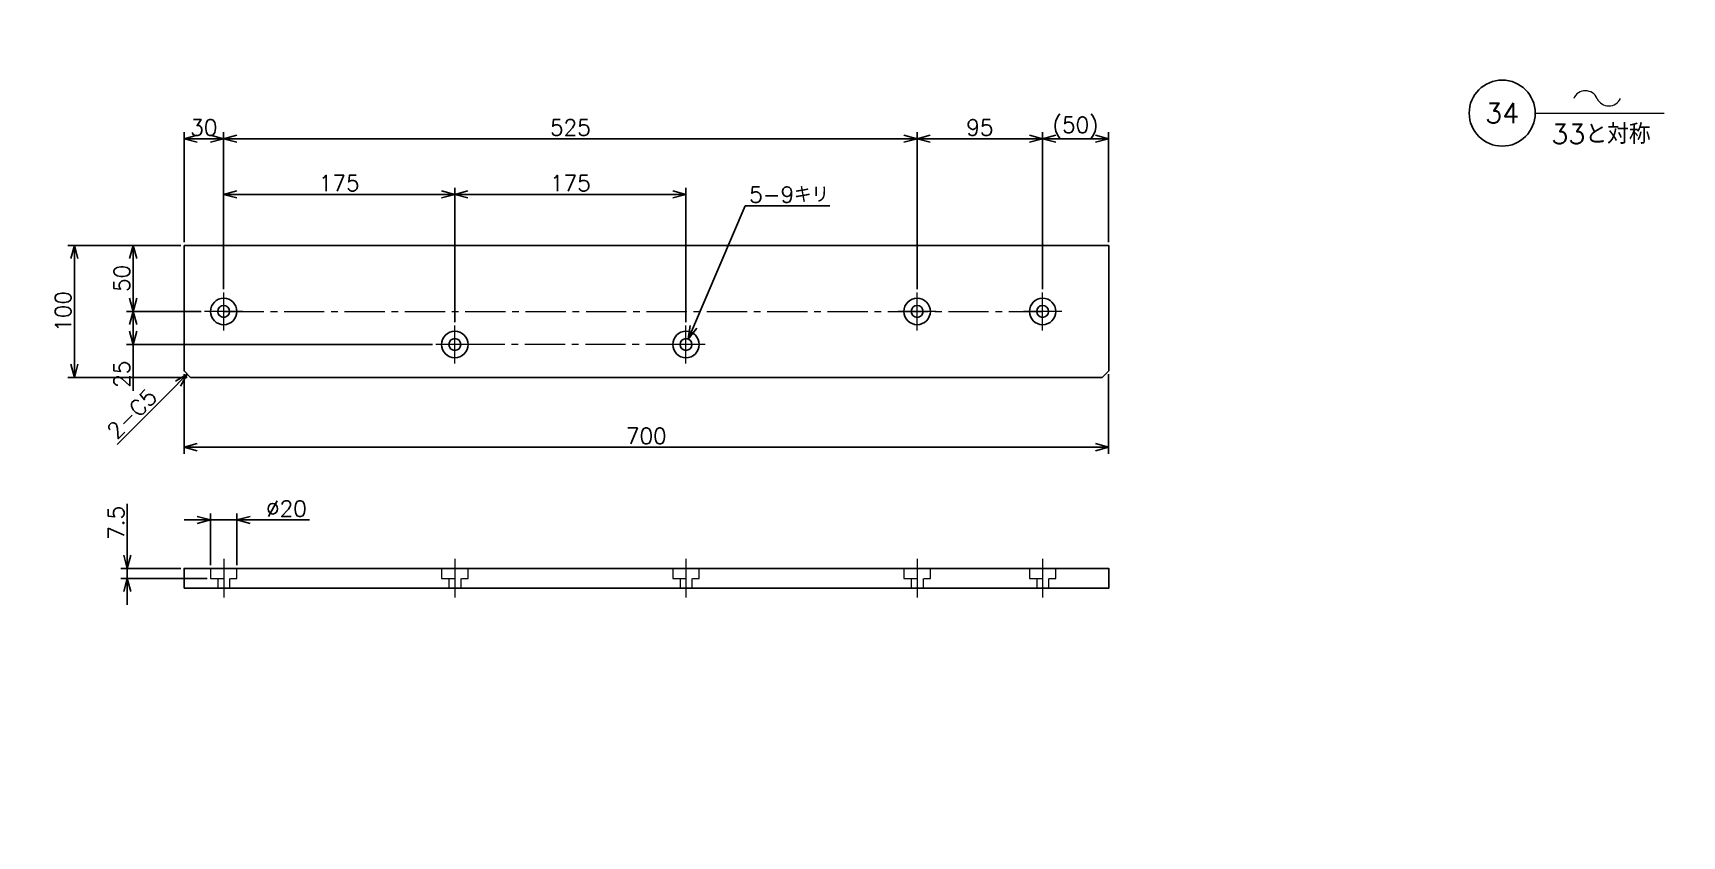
# Model space of a CAD drawing. Header units: millimetres. Extents: x 0 to 6647, y -19 to 2332.
# Drawn here: x 680 to 1929, y 649 to 1257 of the extents above; entities that cross this region are included whole.
import ezdxf
from ezdxf import colors
from ezdxf.entities.mleader import LeaderData, LeaderLine
from ezdxf.enums import TextEntityAlignment as Align
from ezdxf.math import Vec2, Vec3

# ---------------------------------------------------------------- set-up
doc = ezdxf.new("R2010")
doc.units = ezdxf.units.MM
doc.header["$LTSCALE"] = 1.6
doc.header["$PDMODE"] = 99
doc.header["$PDSIZE"] = 1
doc.linetypes.add('CENTER2', pattern=[28.575, 19.05, -3.175, 3.175, -3.175])
doc.linetypes.add('HIDDEN', pattern=[9.525, 6.35, -3.175])
for name, color, linetype, lineweight in [('04_HIDDEN', 2, 'HIDDEN', 13), ('05_CENTER', 4, 'CENTER2', 13), ('08_DIM', 3, 'Continuous', 13)]:
    doc.layers.add(name, color=color, linetype=linetype, lineweight=lineweight)
doc.styles.add('KSS_TXT', font='txt.shx', dxfattribs={"bigfont": 'extfont2.shx'})
doc.styles.get("Standard").update_dxf_attribs({"font": 'txt.shx', "bigfont": 'extfont2.shx'})
doc.dimstyles.new('KSS_DIM', dxfattribs={"dimscale": 4, "dimtxt": 3, "dimasz": 2.5, "dimexe": 1.25, "dimexo": 0.625, "dimtad": 1, "dimdsep": 46, "dimtxsty": 'KSS_TXT', "dimblk": 'OPEN30', "dimcen": 0, "dimazin": 2, "dimtfac": 0.75, "dimtmove": 0, "dimatfit": 3, "dimldrblk": 'OPEN30', "dimfxl": 1.25, "dimtolj": 1, "dimarcsym": 0})
doc.dimstyles.new('KSS_DIM$3', dxfattribs={"dimscale": 4, "dimtxt": 3, "dimasz": 2.5, "dimexe": 1.25, "dimexo": 0.625, "dimtad": 1, "dimtih": 1, "dimtoh": 1, "dimdsep": 46, "dimtxsty": 'KSS_TXT', "dimblk": 'OPEN30', "dimcen": 0, "dimazin": 2, "dimtfac": 0.75, "dimtofl": 0, "dimtmove": 0, "dimatfit": 3, "dimldrblk": 'OPEN30', "dimfxl": 1.25, "dimtolj": 1, "dimarcsym": 0})

# ---------------------------------------------------------------- blocks, each defined once
blk = doc.blocks.new('_Open30')
at = {"color": 0, "linetype": 'ByBlock', "lineweight": -2}
for p, q in [((-1, 0.27), (0, 0)), ((0, 0), (-1, -0.27)), ((0, 0), (-1, 0))]:
    blk.add_line(p, q, dxfattribs=at)
blk = doc.blocks.new('*D35')
at = {"layer": '08_DIM', "color": 0, "lineweight": -2, "transparency": 16777216}
for p, q in [((792.3, 1095.9), (751.3, 1095.9)), ((756.3, 1055.9), (756.3, 1085.9)), ((807.9, 1045.9), (751.3, 1045.9))]:
    blk.add_line(p, q, dxfattribs=at)
at = {"layer": 'Defpoints', "color": 0, "transparency": 16777216}
for p in [(756.3, 1095.9), (794.8, 1095.9), (810.4, 1045.9)]:
    blk.add_point(p, dxfattribs=at)
at = {"layer": '08_DIM', "color": 0, "lineweight": -2, "transparency": 16777216, "xscale": 10, "yscale": 10, "zscale": 10}
for p, rotation in [((756.3, 1095.9), 90), ((756.3, 1045.9), 270)]:
    blk.add_blockref('_Open30', p, dxfattribs=dict(at, rotation=rotation))
at = {"layer": '08_DIM', "color": 0, "transparency": 16777216, "insert": (747.8, 1070.9), "char_height": 12, "attachment_point": 5, "rotation": 90, "style": 'KSS_TXT'}
blk.add_mtext('\\A1;50', dxfattribs=at)
blk = doc.blocks.new('*D36')
at = {"layer": '08_DIM', "color": 0, "lineweight": -2, "transparency": 16777216}
for p, q in [((807.9, 1045.9), (751.3, 1045.9)), ((756.3, 1035.9), (756.3, 1030.9)), ((982.9, 1020.9), (751.3, 1020.9)), ((756.3, 1020.9), (756.3, 985.9))]:
    blk.add_line(p, q, dxfattribs=at)
at = {"layer": 'Defpoints', "color": 0, "transparency": 16777216}
for p in [(810.4, 1045.9), (756.3, 1020.9), (985.4, 1020.9)]:
    blk.add_point(p, dxfattribs=at)
at = {"layer": '08_DIM', "color": 0, "lineweight": -2, "transparency": 16777216, "xscale": 10, "yscale": 10, "zscale": 10}
for p, rotation in [((756.3, 1045.9), 90), ((756.3, 1020.9), 270)]:
    blk.add_blockref('_Open30', p, dxfattribs=dict(at, rotation=rotation))
at = {"layer": '08_DIM', "color": 0, "transparency": 16777216, "insert": (747.8, 998.4), "char_height": 12, "attachment_point": 5, "rotation": 90, "style": 'KSS_TXT'}
blk.add_mtext('\\A1;25', dxfattribs=at)
blk = doc.blocks.new('*D37')
at = {"layer": '08_DIM', "color": 0, "lineweight": -2, "transparency": 16777216}
for p, q in [((792.3, 1095.9), (706.8, 1095.9)), ((711.8, 1005.9), (711.8, 1085.9)), ((797.3, 995.9), (706.8, 995.9))]:
    blk.add_line(p, q, dxfattribs=at)
at = {"layer": 'Defpoints', "color": 0, "transparency": 16777216}
for p in [(711.8, 1095.9), (794.8, 1095.9), (799.8, 995.9)]:
    blk.add_point(p, dxfattribs=at)
at = {"layer": '08_DIM', "color": 0, "lineweight": -2, "transparency": 16777216, "xscale": 10, "yscale": 10, "zscale": 10}
for p, rotation in [((711.8, 1095.9), 90), ((711.8, 995.9), 270)]:
    blk.add_blockref('_Open30', p, dxfattribs=dict(at, rotation=rotation))
at = {"layer": '08_DIM', "color": 0, "transparency": 16777216, "insert": (703.3, 1045.9), "char_height": 12, "attachment_point": 5, "rotation": 90, "style": 'KSS_TXT'}
blk.add_mtext('\\A1;100', dxfattribs=at)
blk = doc.blocks.new('*D39')
at = {"layer": '08_DIM', "color": 0, "lineweight": -2, "transparency": 16777216}
for p, q in [((824.8, 1062.8), (824.8, 1139.5)), ((999.8, 1037.8), (999.8, 1139.5)), ((834.8, 1134.5), (989.8, 1134.5))]:
    blk.add_line(p, q, dxfattribs=at)
at = {"layer": 'Defpoints', "color": 0, "transparency": 16777216}
for p in [(999.8, 1134.5), (824.8, 1060.3), (999.8, 1035.3)]:
    blk.add_point(p, dxfattribs=at)
at = {"layer": '08_DIM', "color": 0, "lineweight": -2, "transparency": 16777216, "xscale": 10, "yscale": 10, "zscale": 10, "rotation": 180}
blk.add_blockref('_Open30', (824.8, 1134.5), dxfattribs=at)
at = {"layer": '08_DIM', "color": 0, "lineweight": -2, "transparency": 16777216, "xscale": 10, "yscale": 10, "zscale": 10}
blk.add_blockref('_Open30', (999.8, 1134.5), dxfattribs=at)
at = {"layer": '08_DIM', "color": 0, "transparency": 16777216, "insert": (912.3, 1143), "char_height": 12, "attachment_point": 5, "style": 'KSS_TXT'}
blk.add_mtext('\\A1;175', dxfattribs=at)
blk = doc.blocks.new('*D40')
at = {"layer": '08_DIM', "color": 0, "lineweight": -2, "transparency": 16777216}
for p, q in [((999.8, 1037.8), (999.8, 1139.5)), ((1174.8, 1037.8), (1174.8, 1139.5)), ((1009.8, 1134.5), (1164.8, 1134.5))]:
    blk.add_line(p, q, dxfattribs=at)
at = {"layer": 'Defpoints', "color": 0, "transparency": 16777216}
for p in [(1174.8, 1134.5), (999.8, 1035.3), (1174.8, 1035.3)]:
    blk.add_point(p, dxfattribs=at)
at = {"layer": '08_DIM', "color": 0, "lineweight": -2, "transparency": 16777216, "xscale": 10, "yscale": 10, "zscale": 10, "rotation": 180}
blk.add_blockref('_Open30', (999.8, 1134.5), dxfattribs=at)
at = {"layer": '08_DIM', "color": 0, "lineweight": -2, "transparency": 16777216, "xscale": 10, "yscale": 10, "zscale": 10}
blk.add_blockref('_Open30', (1174.8, 1134.5), dxfattribs=at)
at = {"layer": '08_DIM', "color": 0, "transparency": 16777216, "insert": (1087.3, 1143), "char_height": 12, "attachment_point": 5, "style": 'KSS_TXT'}
blk.add_mtext('\\A1;175', dxfattribs=at)
blk = doc.blocks.new('*D41')
at = {"layer": '08_DIM', "color": 0, "lineweight": -2, "transparency": 16777216}
for p, q in [((794.8, 1098.4), (794.8, 1181.6)), ((814.8, 1176.6), (804.8, 1176.6)), ((824.8, 1062.8), (824.8, 1181.6))]:
    blk.add_line(p, q, dxfattribs=at)
at = {"layer": 'Defpoints', "color": 0, "transparency": 16777216}
for p in [(794.8, 1176.6), (794.8, 1095.9), (824.8, 1060.3)]:
    blk.add_point(p, dxfattribs=at)
at = {"layer": '08_DIM', "color": 0, "lineweight": -2, "transparency": 16777216, "xscale": 10, "yscale": 10, "zscale": 10, "rotation": 180}
blk.add_blockref('_Open30', (794.8, 1176.6), dxfattribs=at)
at = {"layer": '08_DIM', "color": 0, "lineweight": -2, "transparency": 16777216, "xscale": 10, "yscale": 10, "zscale": 10}
blk.add_blockref('_Open30', (824.8, 1176.6), dxfattribs=at)
at = {"layer": '08_DIM', "color": 0, "transparency": 16777216, "insert": (809.8, 1185.1), "char_height": 12, "attachment_point": 5, "style": 'KSS_TXT'}
blk.add_mtext('\\A1;30', dxfattribs=at)
blk = doc.blocks.new('*D42')
at = {"layer": '08_DIM', "color": 0, "lineweight": -2, "transparency": 16777216}
for p, q in [((824.8, 1062.8), (824.8, 1181.6)), ((834.8, 1176.6), (1339.8, 1176.6)), ((1349.8, 1062.8), (1349.8, 1181.6))]:
    blk.add_line(p, q, dxfattribs=at)
at = {"layer": 'Defpoints', "color": 0, "transparency": 16777216}
for p in [(1349.8, 1176.6), (824.8, 1060.3), (1349.8, 1060.3)]:
    blk.add_point(p, dxfattribs=at)
at = {"layer": '08_DIM', "color": 0, "lineweight": -2, "transparency": 16777216, "xscale": 10, "yscale": 10, "zscale": 10, "rotation": 180}
blk.add_blockref('_Open30', (824.8, 1176.6), dxfattribs=at)
at = {"layer": '08_DIM', "color": 0, "lineweight": -2, "transparency": 16777216, "xscale": 10, "yscale": 10, "zscale": 10}
blk.add_blockref('_Open30', (1349.8, 1176.6), dxfattribs=at)
at = {"layer": '08_DIM', "color": 0, "transparency": 16777216, "insert": (1087.3, 1185.1), "char_height": 12, "attachment_point": 5, "style": 'KSS_TXT'}
blk.add_mtext('\\A1;525', dxfattribs=at)
blk = doc.blocks.new('*D43')
at = {"layer": '08_DIM', "color": 0, "lineweight": -2, "transparency": 16777216}
for p, q in [((1349.8, 1062.8), (1349.8, 1181.6)), ((1359.8, 1176.6), (1434.8, 1176.6)), ((1444.8, 1062.8), (1444.8, 1181.6))]:
    blk.add_line(p, q, dxfattribs=at)
at = {"layer": 'Defpoints', "color": 0, "transparency": 16777216}
for p in [(1444.8, 1176.6), (1349.8, 1060.3), (1444.8, 1060.3)]:
    blk.add_point(p, dxfattribs=at)
at = {"layer": '08_DIM', "color": 0, "lineweight": -2, "transparency": 16777216, "xscale": 10, "yscale": 10, "zscale": 10, "rotation": 180}
blk.add_blockref('_Open30', (1349.8, 1176.6), dxfattribs=at)
at = {"layer": '08_DIM', "color": 0, "lineweight": -2, "transparency": 16777216, "xscale": 10, "yscale": 10, "zscale": 10}
blk.add_blockref('_Open30', (1444.8, 1176.6), dxfattribs=at)
at = {"layer": '08_DIM', "color": 0, "transparency": 16777216, "insert": (1397.3, 1185.1), "char_height": 12, "attachment_point": 5, "style": 'KSS_TXT'}
blk.add_mtext('\\A1;95', dxfattribs=at)
blk = doc.blocks.new('*D44')
at = {"layer": '08_DIM', "color": 0, "lineweight": -2, "transparency": 16777216}
for p, q in [((1444.8, 1062.8), (1444.8, 1181.6)), ((1454.8, 1176.6), (1484.8, 1176.6)), ((1494.8, 1098.4), (1494.8, 1181.6))]:
    blk.add_line(p, q, dxfattribs=at)
at = {"layer": 'Defpoints', "color": 0, "transparency": 16777216}
for p in [(1494.8, 1176.6), (1494.8, 1095.9), (1444.8, 1060.3)]:
    blk.add_point(p, dxfattribs=at)
at = {"layer": '08_DIM', "color": 0, "lineweight": -2, "transparency": 16777216, "xscale": 10, "yscale": 10, "zscale": 10, "rotation": 180}
blk.add_blockref('_Open30', (1444.8, 1176.6), dxfattribs=at)
at = {"layer": '08_DIM', "color": 0, "lineweight": -2, "transparency": 16777216, "xscale": 10, "yscale": 10, "zscale": 10}
blk.add_blockref('_Open30', (1494.8, 1176.6), dxfattribs=at)
at = {"layer": '08_DIM', "color": 0, "transparency": 16777216, "insert": (1469.8, 1185.1), "char_height": 12, "attachment_point": 5, "style": 'KSS_TXT'}
blk.add_mtext('\\A1;(50)', dxfattribs=at)
blk = doc.blocks.new('*D45')
at = {"layer": '08_DIM', "color": 0, "lineweight": -2, "transparency": 16777216}
for p, q in [((804.8, 888.1), (794.8, 888.1)), ((814.8, 853.9), (814.8, 893.1)), ((814.8, 888.1), (834.8, 888.1)), ((834.8, 853.9), (834.8, 893.1)), ((844.8, 888.1), (889.8, 888.1))]:
    blk.add_line(p, q, dxfattribs=at)
at = {"layer": 'Defpoints', "color": 0, "transparency": 16777216}
for p in [(834.8, 888.1), (814.8, 851.4), (834.8, 851.4)]:
    blk.add_point(p, dxfattribs=at)
at = {"layer": '08_DIM', "color": 0, "lineweight": -2, "transparency": 16777216, "xscale": 10, "yscale": 10, "zscale": 10}
blk.add_blockref('_Open30', (814.8, 888.1), dxfattribs=at)
at = {"layer": '08_DIM', "color": 0, "lineweight": -2, "transparency": 16777216, "xscale": 10, "yscale": 10, "zscale": 10, "rotation": 180}
blk.add_blockref('_Open30', (834.8, 888.1), dxfattribs=at)
at = {"layer": '08_DIM', "color": 0, "transparency": 16777216, "insert": (872.3, 896.6), "char_height": 12, "attachment_point": 5, "style": 'KSS_TXT'}
blk.add_mtext('\\A1;%%C20', dxfattribs=at)
blk = doc.blocks.new('*D46')
at = {"layer": '08_DIM', "color": 0, "lineweight": -2, "transparency": 16777216}
for p, q in [((751.9, 861.4), (751.9, 900.4)), ((792.3, 851.4), (746.9, 851.4)), ((751.9, 843.9), (751.9, 851.4)), ((812.3, 843.9), (746.9, 843.9)), ((751.9, 833.9), (751.9, 823.9))]:
    blk.add_line(p, q, dxfattribs=at)
at = {"layer": 'Defpoints', "color": 0, "transparency": 16777216}
for p in [(751.9, 851.4), (794.8, 851.4), (814.8, 843.9)]:
    blk.add_point(p, dxfattribs=at)
at = {"layer": '08_DIM', "color": 0, "lineweight": -2, "transparency": 16777216, "xscale": 10, "yscale": 10, "zscale": 10}
for p, rotation in [((751.9, 851.4), 270), ((751.9, 843.9), 90)]:
    blk.add_blockref('_Open30', p, dxfattribs=dict(at, rotation=rotation))
at = {"layer": '08_DIM', "color": 0, "transparency": 16777216, "insert": (743.4, 885.9), "char_height": 12, "attachment_point": 5, "rotation": 90, "style": 'KSS_TXT'}
blk.add_mtext('\\A1;7.5', dxfattribs=at)
blk = doc.blocks.new('*D48')
at = {"layer": '08_DIM', "color": 0, "lineweight": -2, "transparency": 16777216}
for p, q in [((794.8, 998.4), (794.8, 938.2)), ((1494.8, 998.4), (1494.8, 938.2)), ((1484.8, 943.2), (804.8, 943.2))]:
    blk.add_line(p, q, dxfattribs=at)
at = {"layer": 'Defpoints', "color": 0, "transparency": 16777216}
for p in [(794.8, 1000.9), (1494.8, 1000.9), (794.8, 943.2)]:
    blk.add_point(p, dxfattribs=at)
at = {"layer": '08_DIM', "color": 0, "lineweight": -2, "transparency": 16777216, "xscale": 10, "yscale": 10, "zscale": 10, "rotation": 180}
blk.add_blockref('_Open30', (794.8, 943.2), dxfattribs=at)
at = {"layer": '08_DIM', "color": 0, "lineweight": -2, "transparency": 16777216, "xscale": 10, "yscale": 10, "zscale": 10}
blk.add_blockref('_Open30', (1494.8, 943.2), dxfattribs=at)
at = {"layer": '08_DIM', "color": 0, "transparency": 16777216, "insert": (1144.8, 951.7), "char_height": 12, "attachment_point": 5, "style": 'KSS_TXT'}
blk.add_mtext('\\A1;700', dxfattribs=at)
blk = doc.blocks.new('*D47')
at = {"layer": '08_DIM', "color": 0, "lineweight": -2, "transparency": 16777216}
blk.add_line((790.3, 991.3), (744.1, 945.2), dxfattribs=at)
at = {"layer": 'Defpoints', "color": 0, "transparency": 16777216}
for p in [(797.3, 998.4), (702.5, 903.6), (702.5, 903.6)]:
    blk.add_point(p, dxfattribs=at)
at = {"layer": '08_DIM', "color": 0, "lineweight": -2, "transparency": 16777216, "xscale": 10, "yscale": 10, "zscale": 10, "rotation": 45}
blk.add_blockref('_Open30', (797.3, 998.4), dxfattribs=at)
at = {"layer": '08_DIM', "color": 0, "transparency": 16777216, "insert": (755.4, 968.5), "char_height": 12, "attachment_point": 5, "rotation": 45, "style": 'KSS_TXT'}
blk.add_mtext('\\A1;2-C5', dxfattribs=at)
blk = doc.blocks.new('*D49')
at = {"layer": '08_DIM', "color": 0, "lineweight": -2, "transparency": 16777216}
for p, q in [((1219.6, 1125.8), (1180.5, 1034.2)), ((1283.7, 1125.8), (1219.6, 1125.8))]:
    blk.add_line(p, q, dxfattribs=at)
at = {"layer": 'Defpoints', "color": 0, "transparency": 16777216}
for p in [(1176.6, 1025), (1173.1, 1016.8)]:
    blk.add_point(p, dxfattribs=at)
at = {"layer": '08_DIM', "color": 0, "lineweight": -2, "transparency": 16777216, "xscale": 10, "yscale": 10, "zscale": 10, "rotation": 246.8800580924087}
blk.add_blockref('_Open30', (1176.6, 1025), dxfattribs=at)
at = {"layer": '08_DIM', "color": 0, "transparency": 16777216, "insert": (1252.9, 1134.3), "char_height": 12, "attachment_point": 5, "style": 'KSS_TXT'}
blk.add_mtext('\\A1;5-9キリ', dxfattribs=at)
blk = doc.blocks.new('AM_BALLOON1')
at = {"transparency": 16777216}
blk.add_circle((0, 0), 5, dxfattribs=at)
blk.add_attdef('B_NUMBER', text='', height=3, dxfattribs=at).set_placement((0, 0), align=Align.MIDDLE_CENTER)
blk = doc.blocks.new('_OPEN')
at = {"color": 0, "linetype": 'ByBlock'}
for p, q in [((-1, 0.17), (0, 0)), ((0, 0), (-1, -0.17)), ((0, 0), (-1, 0))]:
    blk.add_line(p, q, dxfattribs=at)
blk = doc.blocks.new('p1ba05')
for centre, start, end in [((-2.95, 0.29), 24.2276, 155.5758), ((0, 1.62), 204.2276, 335.5758)]:
    blk.add_arc(centre, 1.62, start, end)

msp = doc.modelspace()

# ---------------------------------------------------------------- linework, layer by layer
at = {"color": 0}
for points in [[(794.836, 1095.89), (1494.836, 1095.89), (1494.836, 1000.89), (1489.836, 995.89), (799.836, 995.89), (794.836, 1000.89)], [(794.836, 836.415), (1494.836, 836.415), (1494.836, 851.415), (794.836, 851.415)]]:
    msp.add_lwpolyline(points, close=True, dxfattribs=at)
for centre, radius in [((824.836, 1045.89), 10), ((824.836, 1045.89), 4.5), ((1349.836, 1045.89), 10), ((1349.836, 1045.89), 4.5), ((1444.836, 1045.89), 10), ((1444.836, 1045.89), 4.5), ((999.836, 1020.89), 10), ((999.836, 1020.89), 4.5), ((1174.836, 1020.89), 10), ((1174.836, 1020.89), 4.5)]:
    msp.add_circle(centre, radius, dxfattribs=at)
at = {"layer": '04_HIDDEN'}
for p, q in [((814.836, 851.415), (814.836, 843.915)), ((834.836, 843.915), (834.836, 851.415)), ((989.836, 851.415), (989.836, 843.915)), ((1009.836, 843.915), (1009.836, 851.415)), ((1164.836, 851.415), (1164.836, 843.915)), ((1184.836, 843.915), (1184.836, 851.415)), ((1339.836, 851.415), (1339.836, 843.915)), ((1359.836, 843.915), (1359.836, 851.415)), ((1434.836, 851.416), (1434.836, 843.916)), ((1454.836, 843.916), (1454.836, 851.416)), ((814.836, 843.915), (834.836, 843.915)), ((820.336, 843.915), (820.336, 836.415)), ((829.336, 843.915), (829.336, 836.415)), ((989.836, 843.915), (1009.836, 843.915)), ((995.336, 843.915), (995.336, 836.415)), ((1004.336, 843.915), (1004.336, 836.415)), ((1164.836, 843.915), (1184.836, 843.915)), ((1170.336, 843.915), (1170.336, 836.415)), ((1179.336, 843.915), (1179.336, 836.415)), ((1339.836, 843.915), (1359.836, 843.915)), ((1345.336, 843.915), (1345.336, 836.415)), ((1354.336, 843.915), (1354.336, 836.415)), ((1434.836, 843.916), (1454.836, 843.916)), ((1440.336, 843.916), (1440.336, 836.416)), ((1449.336, 843.916), (1449.336, 836.416))]:
    msp.add_line(p, q, dxfattribs=at)
at = {"layer": '05_CENTER'}
for p, q in [((824.836, 1031.451), (824.836, 1060.329)), ((1349.836, 1031.451), (1349.836, 1060.329)), ((1444.836, 1031.451), (1444.836, 1060.329)), ((839.275, 1045.89), (810.397, 1045.89)), ((824.836, 1045.89), (1444.836, 1045.89)), ((1364.275, 1045.89), (1335.397, 1045.89)), ((1459.275, 1045.89), (1430.397, 1045.89)), ((999.836, 1006.451), (999.836, 1035.329)), ((1174.836, 1006.451), (1174.836, 1035.329)), ((1014.275, 1020.89), (985.397, 1020.89)), ((1174.836, 1020.89), (999.836, 1020.89)), ((1189.275, 1020.89), (1160.397, 1020.89)), ((824.836, 858.737), (824.836, 829.43)), ((999.836, 858.737), (999.836, 829.43)), ((1174.836, 858.737), (1174.836, 829.43)), ((1349.836, 858.737), (1349.836, 829.43)), ((1444.836, 858.737), (1444.836, 829.43))]:
    msp.add_line(p, q, dxfattribs=at)
at = {"layer": '08_DIM'}
msp.add_line((1817.773, 1195.941), (1915.379, 1195.941), dxfattribs=at)

# ---------------------------------------------------------------- block references
at = {"layer": '08_DIM', "xscale": 6, "yscale": 6, "zscale": 6}
msp.add_blockref('p1ba05', (1873.423, 1201.411), dxfattribs=at)

# ---------------------------------------------------------------- texts
at = {"layer": '08_DIM', "style": 'KSS_TXT'}
msp.add_text('33と対称', height=15, dxfattribs=at).set_placement((1829.907, 1172.68))

# ---------------------------------------------------------------- dimensions: what is measured, and where the dimension line sits
at = {"layer": '08_DIM'}
for base, p1, p2, picture, middle in [((794.836, 1176.569), (824.836, 1060.329), (794.836, 1095.89), '*D41', (809.836, 1185.069)), ((1349.836, 1176.569), (824.836, 1060.329), (1349.836, 1060.329), '*D42', (1087.336, 1185.069)), ((1444.836, 1176.569), (1349.836, 1060.329), (1444.836, 1060.329), '*D43', (1397.336, 1185.069)), ((999.836, 1134.469), (824.836, 1060.329), (999.836, 1035.329), '*D39', (912.336, 1142.969)), ((1174.836, 1134.469), (999.836, 1035.329), (1174.836, 1035.329), '*D40', (1087.336, 1142.969)), ((794.836, 943.17), (1494.836, 1000.89), (794.836, 1000.89), '*D48', (1144.836, 951.67))]:
    dim = msp.add_linear_dim(base=base, p1=p1, p2=p2, dimstyle='KSS_DIM', override={"dimarcsym": 1}, dxfattribs=at)
    dim.commit()
    dim.dimension.update_dxf_attribs({"geometry": picture, "text_midpoint": middle})
for base, p1, p2, text, picture, middle in [((1494.836, 1176.569), (1444.836, 1060.329), (1494.836, 1095.89), '(<>)', '*D44', (1469.836, 1185.069)), ((834.836, 888.063), (814.836, 851.415), (834.836, 851.415), '%%C<>', '*D45', (872.336, 896.563))]:
    dim = msp.add_linear_dim(base=base, p1=p1, p2=p2, text=text, dimstyle='KSS_DIM', override={"dimarcsym": 1}, dxfattribs=at)
    dim.commit()
    dim.dimension.update_dxf_attribs({"geometry": picture, "text_midpoint": middle})
dim = msp.add_diameter_dim_2p(p1=(1173.069, 1016.751), p2=(1176.603, 1025.029), text='5-<>キリ', dimstyle='KSS_DIM$3', override={"dimpost": '<>', "dimtix": 1, "dimarcsym": 1}, dxfattribs=at)
dim.commit()
dim.dimension.update_dxf_attribs({"geometry": '*D49', "text_midpoint": (1252.94, 1125.829), "dimtype": 163})
for base, p1, p2, angle, picture, middle in [((711.766, 1095.89), (799.836, 995.89), (794.836, 1095.89), 90, '*D37', (703.266, 1045.89)), ((756.303, 1095.89), (810.397, 1045.89), (794.836, 1095.89), 90, '*D35', (747.803, 1070.89)), ((756.303, 1020.89), (810.397, 1045.89), (985.397, 1020.89), 90, '*D36', (747.803, 998.39)), ((751.902, 851.415), (814.836, 843.915), (794.836, 851.415), 270, '*D46', (743.402, 885.915))]:
    dim = msp.add_linear_dim(base=base, p1=p1, p2=p2, angle=angle, dimstyle='KSS_DIM', override={"dimarcsym": 1}, dxfattribs=at)
    dim.commit()
    dim.dimension.update_dxf_attribs({"geometry": picture, "text_midpoint": middle})
dim = msp.add_linear_dim(base=(702.515, 903.569), p1=(797.336, 998.39), p2=(702.515, 903.569), angle=225, text='2-C5', dimstyle='KSS_DIM', override={"dimse1": 1, "dimse2": 1, "dimsd2": 1, "dimarcsym": 1}, dxfattribs=at)
dim.commit()
dim.dimension.update_dxf_attribs({"geometry": '*D47', "text_midpoint": (761.433, 962.487), "dimtype": 161})

# ---------------------------------------------------------------- leaders
ml = msp.add_multileader_block('Standard', dxfattribs=at)
ml.set_content('AM_BALLOON1', color=256, scale=5)
ml.set_attribute('B_NUMBER', '30', width=0)
ml.set_leader_properties(color=256, linetype='ByLayer', lineweight=-1)
ml.set_arrow_properties(name='OPEN')
ml.build(insert=Vec2(0, 0))
ml.multileader.update_dxf_attribs({"leader_type": 0, "has_dogleg": 0, "text_right_attachment_type": 6, "dogleg_length": 0, "arrow_head_size": 10, "scale": 2.5, "block_connection_type": 1})
ctx = ml.context
ctx.base_point, ctx.scale, ctx.char_height, ctx.arrow_head_size, ctx.landing_gap_size, ctx.plane_origin = Vec3(4196.306, 2090.668), 2.5, 20, 10, 10, Vec3(4196.306, 2090.668)
ctx.right_attachment, ctx.attachment_type = 6, 1
notes = []
notes.append((ctx, [(0, (0, 0, 0), (0, 0), (1, 0), 1, [])]))
ctx.block.insert = Vec3(4196.306, 2090.668)
ml = msp.add_multileader_block('Standard', dxfattribs=at)
ml.set_content('AM_BALLOON1', color=256, scale=5)
ml.set_attribute('B_NUMBER', '31', width=0)
ml.set_leader_properties(color=256, linetype='ByLayer', lineweight=-1)
ml.set_arrow_properties(name='OPEN')
ml.build(insert=Vec2(0, 0))
ml.multileader.update_dxf_attribs({"leader_type": 0, "has_dogleg": 0, "text_right_attachment_type": 6, "dogleg_length": 0, "arrow_head_size": 10, "scale": 2.5, "block_connection_type": 1})
ctx = ml.context
ctx.base_point, ctx.scale, ctx.char_height, ctx.arrow_head_size, ctx.landing_gap_size, ctx.plane_origin = Vec3(4196.306, 1677.87), 2.5, 20, 10, 10, Vec3(4196.306, 1677.87)
ctx.right_attachment, ctx.attachment_type = 6, 1
notes.append((ctx, [(0, (0, 0, 0), (0, 0), (1, 0), 1, [])]))
ctx.block.insert = Vec3(4196.306, 1677.87)
ml = msp.add_multileader_block('Standard', dxfattribs=at)
ml.set_content('AM_BALLOON1', color=256, scale=5)
ml.set_attribute('B_NUMBER', '32', width=0)
ml.set_leader_properties(color=256, linetype='ByLayer', lineweight=-1)
ml.set_arrow_properties(name='OPEN')
ml.build(insert=Vec2(0, 0))
ml.multileader.update_dxf_attribs({"leader_type": 0, "has_dogleg": 0, "text_right_attachment_type": 6, "dogleg_length": 0, "arrow_head_size": 10, "scale": 2.5, "block_connection_type": 1})
ctx = ml.context
ctx.base_point, ctx.scale, ctx.char_height, ctx.arrow_head_size, ctx.landing_gap_size, ctx.plane_origin = Vec3(5534.94, 1677.87), 2.5, 20, 10, 10, Vec3(5534.94, 1677.87)
ctx.right_attachment, ctx.attachment_type = 6, 1
notes.append((ctx, [(0, (0, 0, 0), (0, 0), (1, 0), 1, [])]))
ctx.block.insert = Vec3(5534.94, 1677.87)
ml = msp.add_multileader_block('Standard', dxfattribs=at)
ml.set_content('AM_BALLOON1', color=256, scale=5)
ml.set_attribute('B_NUMBER', '32', width=0)
ml.set_leader_properties(color=256, linetype='ByLayer', lineweight=-1)
ml.set_arrow_properties(name='OPEN')
ml.build(insert=Vec2(0, 0))
ml.multileader.update_dxf_attribs({"leader_type": 0, "has_dogleg": 0, "text_right_attachment_type": 6, "dogleg_length": 0, "arrow_head_size": 10, "scale": 2.5, "block_connection_type": 1})
ctx = ml.context
ctx.base_point, ctx.scale, ctx.char_height, ctx.arrow_head_size, ctx.landing_gap_size, ctx.plane_origin = Vec3(1792.738, 1665.737), 2.5, 20, 10, 10, Vec3(1792.738, 1665.737)
ctx.right_attachment, ctx.attachment_type = 6, 1
notes.append((ctx, [(0, (0, 0, 0), (0, 0), (1, 0), 1, [])]))
ctx.block.insert = Vec3(1792.738, 1665.737)
ml = msp.add_multileader_block('Standard', dxfattribs=at)
ml.set_content('AM_BALLOON1', color=256, scale=5)
ml.set_attribute('B_NUMBER', '33', width=0)
ml.set_leader_properties(color=256, linetype='ByLayer', lineweight=-1)
ml.set_arrow_properties(name='OPEN')
ml.build(insert=Vec2(0, 0))
ml.multileader.update_dxf_attribs({"leader_type": 0, "has_dogleg": 0, "text_right_attachment_type": 6, "dogleg_length": 0, "arrow_head_size": 10, "scale": 2.5, "block_connection_type": 1})
ctx = ml.context
ctx.base_point, ctx.scale, ctx.char_height, ctx.arrow_head_size, ctx.landing_gap_size, ctx.plane_origin = Vec3(4196.306, 1208.107), 2.5, 20, 10, 10, Vec3(4196.306, 1208.107)
ctx.right_attachment, ctx.attachment_type = 6, 1
notes.append((ctx, [(0, (0, 0, 0), (0, 0), (1, 0), 1, [])]))
ctx.block.insert = Vec3(4196.306, 1208.107)
ml = msp.add_multileader_block('Standard', dxfattribs=at)
ml.set_content('AM_BALLOON1', color=256, scale=5)
ml.set_attribute('B_NUMBER', '34', width=0)
ml.set_leader_properties(color=256, linetype='ByLayer', lineweight=-1)
ml.set_arrow_properties(name='OPEN')
ml.build(insert=Vec2(0, 0))
ml.multileader.update_dxf_attribs({"leader_type": 0, "has_dogleg": 0, "text_right_attachment_type": 6, "dogleg_length": 0, "arrow_head_size": 10, "scale": 2.5, "block_connection_type": 1})
ctx = ml.context
ctx.base_point, ctx.scale, ctx.char_height, ctx.arrow_head_size, ctx.landing_gap_size, ctx.plane_origin = Vec3(5534.94, 1208.107), 2.5, 20, 10, 10, Vec3(5534.94, 1208.107)
ctx.right_attachment, ctx.attachment_type = 6, 1
notes.append((ctx, [(0, (0, 0, 0), (0, 0), (1, 0), 1, [])]))
ctx.block.insert = Vec3(5534.94, 1208.107)
ml = msp.add_multileader_block('Standard', dxfattribs=at)
ml.set_content('AM_BALLOON1', color=256, scale=5)
ml.set_attribute('B_NUMBER', '34', width=0)
ml.set_leader_properties(color=256, linetype='ByLayer', lineweight=-1)
ml.set_arrow_properties(name='OPEN')
ml.build(insert=Vec2(0, 0))
ml.multileader.update_dxf_attribs({"leader_type": 0, "has_dogleg": 0, "text_right_attachment_type": 6, "dogleg_length": 0, "arrow_head_size": 10, "scale": 2.5, "block_connection_type": 1})
ctx = ml.context
ctx.base_point, ctx.scale, ctx.char_height, ctx.arrow_head_size, ctx.landing_gap_size, ctx.plane_origin = Vec3(1792.738, 1195.973), 2.5, 20, 10, 10, Vec3(1792.738, 1195.973)
ctx.right_attachment, ctx.attachment_type = 6, 1
notes.append((ctx, [(0, (0, 0, 0), (0, 0), (1, 0), 1, [])]))
ctx.block.insert = Vec3(1792.738, 1195.973)
for ctx, leaders in notes:
    for number, flags, end, landing, length, lines in leaders:
        leader = LeaderData()
        leader.index, (leader.has_last_leader_line, leader.has_dogleg_vector, leader.attachment_direction) = number, flags
        leader.last_leader_point, leader.dogleg_vector, leader.dogleg_length = Vec3(end), Vec3(landing), length
        for number, points, colour, breaks in lines:
            line = LeaderLine()
            line.index, line.vertices, line.color, line.breaks = number, Vec3.list(points), colors.encode_raw_color(colour), breaks
            leader.lines.append(line)
        ctx.leaders.append(leader)

doc.saveas('drawing.dxf')
